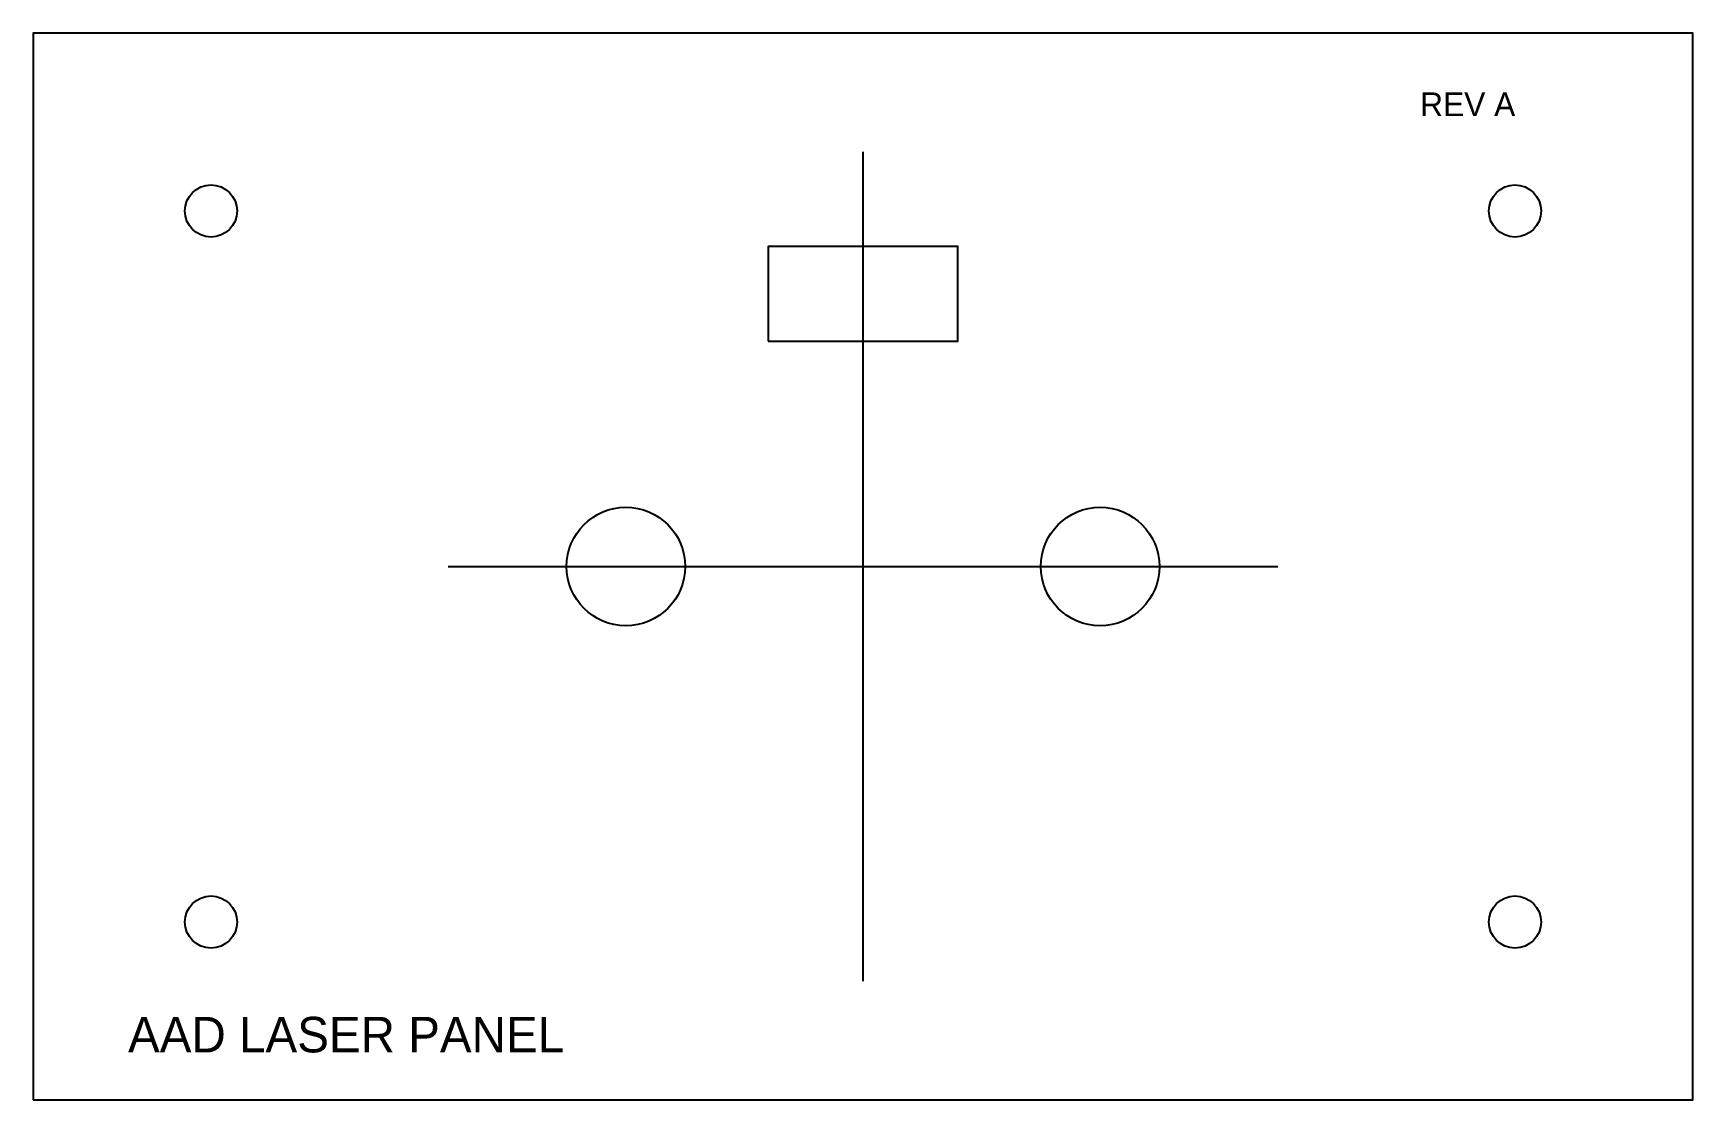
# Model space of a CAD drawing. Header units: millimetres. Extents: x -70 to 70, y -45 to 45.
import ezdxf

# ---------------------------------------------------------------- set-up
doc = ezdxf.new("R2010")
doc.units = ezdxf.units.MM
for name, color, linetype in [('cut', 7, 'Continuous'), ('engrave', 7, 'Continuous'), ('score', 7, 'Continuous')]:
    doc.layers.add(name, color=color, linetype=linetype)

msp = doc.modelspace()

# ---------------------------------------------------------------- linework, layer by layer
at = {"layer": 'cut'}
for points in [[(-70, -45), (70, -45), (70, 45), (-70, 45)], [(-8, 19), (8, 19), (8, 27), (-8, 27)]]:
    msp.add_lwpolyline(points, close=True, dxfattribs=at)
for centre, radius in [((-55, 30), 2.2), ((55, 30), 2.2), ((-20, 0), 5), ((20, 0), 5), ((-55, -30), 2.2), ((55, -30), 2.2)]:
    msp.add_circle(centre, radius, dxfattribs=at)
at = {"layer": 'score'}
for p, q in [((0, -35), (0, 35)), ((-35, 0), (35, 0))]:
    msp.add_line(p, q, dxfattribs=at)

# ---------------------------------------------------------------- texts
at = {"layer": 'engrave'}
for s, height, p in [('REV A', 2, (47, 38)), ('AAD LASER PANEL', 3, (-62, -41))]:
    msp.add_text(s, height=height, dxfattribs=at).set_placement(p)

doc.saveas('drawing.dxf')
